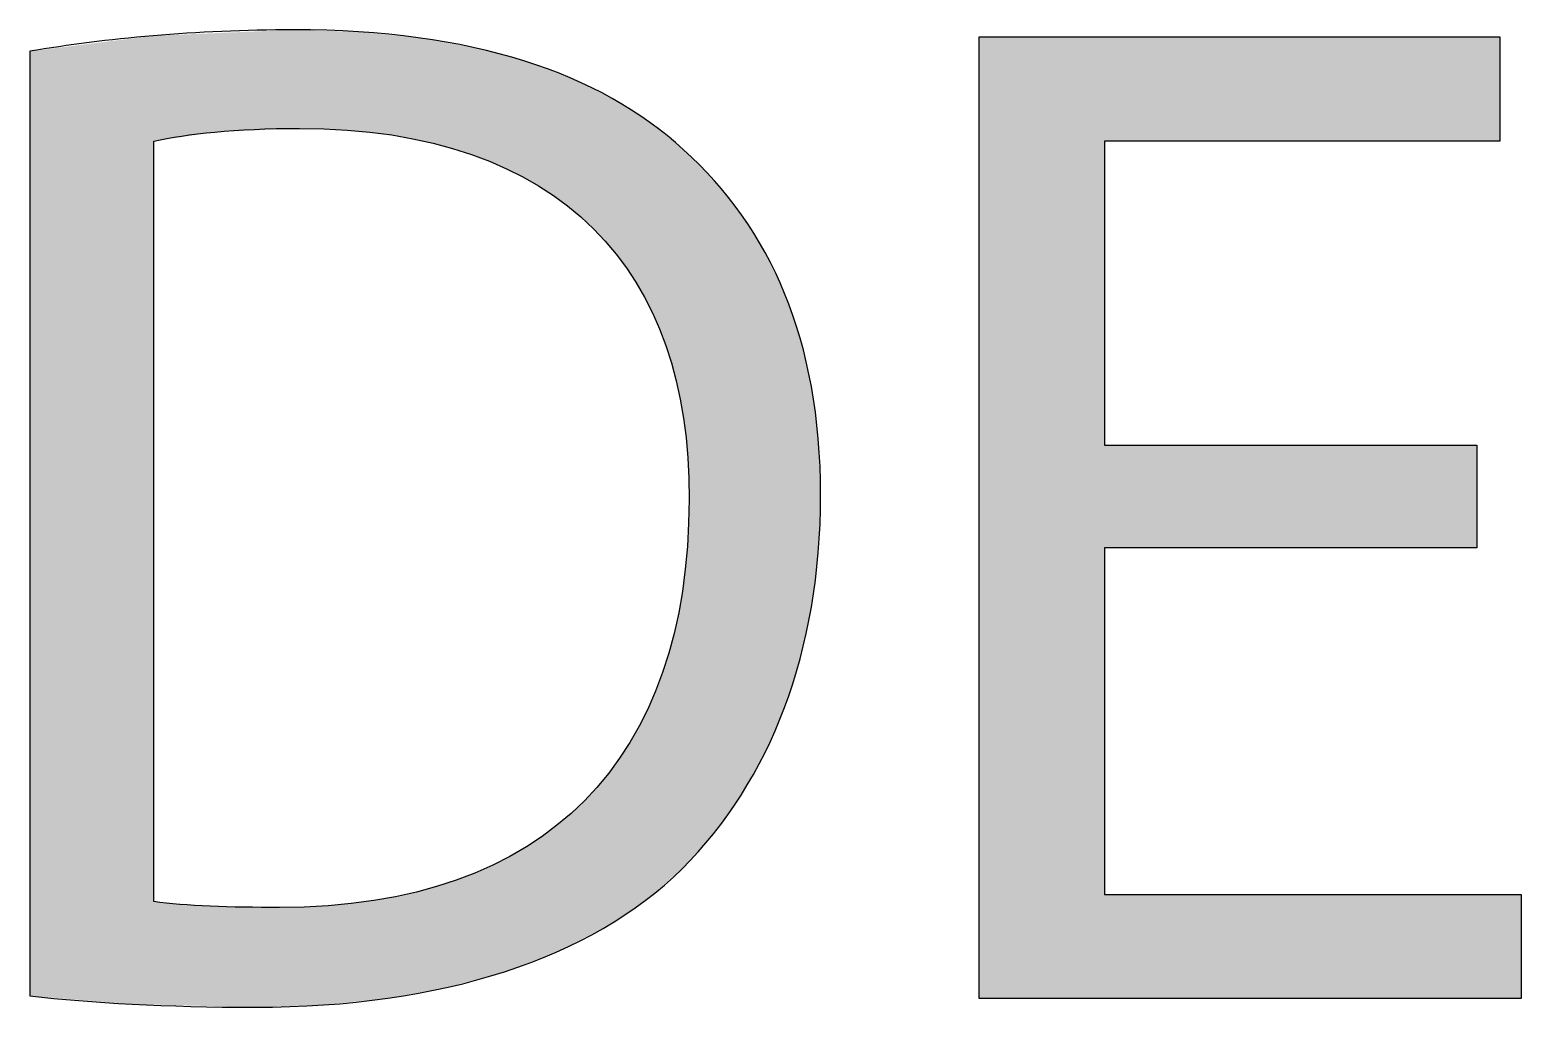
# Model space of a CAD drawing. Extents: x 0 to 360, y -268 to 0.
# Drawn here: x 191.257 to 194.39, y -194.018 to -191.964 of the extents above; entities that cross this region are included whole.
import ezdxf

# ---------------------------------------------------------------- set-up
doc = ezdxf.new("R2010")
doc.units = 0
doc.layers.add('LAYER_1', color=7, linetype='CONTINUOUS')

# ---------------------------------------------------------------- blocks, each defined once
blk = doc.blocks.new('*U302')
at = {"layer": 'LAYER_1', "color": 250}
for points in [[(191.4721, -194.0116), (191.2569, -192.0095), (191.4721, -191.9824)], [(191.5161, -194.0127), (191.4721, -191.9824), (191.5161, -191.9768)], [(191.4721, -194.0116), (191.4721, -191.9824), (191.5161, -194.0127)], [(191.5161, -194.0127), (191.5161, -191.9768), (191.5173, -194.0127)], [(191.5173, -194.0127), (191.5161, -191.9768), (191.5173, -191.9768)], [(191.6358, -192.1806), (191.5173, -191.9768), (191.6358, -191.9718)], [(191.6458, -192.1791), (191.6358, -191.9718), (191.6458, -191.9713)], [(191.7302, -192.1754), (191.6458, -191.9713), (191.7302, -191.9678)], [(191.7812, -192.1732), (191.7302, -191.9678), (191.7812, -191.9656)], [(191.8115, -192.1719), (191.7812, -191.9656), (191.8115, -191.9643)], [(191.8233, -192.1714), (191.8233, -191.9647), (191.8737, -192.1732)], [(191.8737, -192.1732), (191.8737, -191.9663), (191.8833, -192.1735)], [(191.8833, -192.1735), (191.8833, -191.9666), (191.9234, -192.1749)], [(191.9234, -192.1749), (191.9234, -191.9678), (191.9471, -192.1775)], [(191.9471, -192.1775), (191.9471, -191.9685), (191.9792, -192.1811)], [(191.9792, -192.1811), (191.9792, -191.9717), (192.0091, -192.1844)], [(192.0091, -192.1844), (192.0091, -191.9746), (192.017, -192.1853)], [(192.017, -192.1853), (192.017, -191.9754), (192.0689, -192.1955)], [(192.0689, -192.1955), (192.0689, -191.9805), (192.0727, -192.1963)], [(192.0727, -192.1963), (192.0727, -191.9809), (192.104, -192.2024)], [(192.104, -192.2024), (192.104, -191.9864), (192.136, -192.2118)], [(191.2569, -193.9942), (191.2569, -192.0095), (191.4721, -194.0116)], [(192.136, -192.2118), (192.136, -191.9921), (192.1523, -192.2166)], [(192.1523, -192.2166), (192.1523, -191.9949), (192.1845, -192.2261)], [(192.1845, -192.2261), (192.1845, -192.0006), (192.1886, -192.2278)], [(192.1886, -192.2278), (192.1886, -192.0013), (192.2294, -192.2443)], [(192.2294, -192.2443), (192.2294, -192.0121), (192.254, -192.2543)], [(192.254, -192.2543), (192.254, -192.0187), (192.2584, -192.2561)], [(192.2584, -192.2561), (192.2584, -192.0198), (192.295, -192.2757)], [(192.295, -192.2757), (192.295, -192.0295), (192.3, -192.2784)], [(192.3, -192.2784), (192.3, -192.0314), (192.3257, -192.2922)], [(192.3257, -192.2922), (192.3257, -192.0409), (192.3626, -192.3178)], [(192.3626, -192.3178), (192.3626, -192.0544), (192.3642, -192.3189)], [(192.3642, -192.3189), (192.3642, -192.055), (192.3865, -192.3343)], [(192.3865, -192.3343), (192.3865, -192.0633), (192.3921, -192.3393)], [(192.3921, -192.3393), (192.3921, -192.0653), (192.4218, -192.3655)], [(192.4218, -192.3655), (192.4218, -192.0799), (192.4408, -192.3822)], [(192.4408, -192.3822), (192.4408, -192.0892), (192.4613, -192.4052)], [(192.4613, -192.4052), (192.4613, -192.0992), (192.4729, -192.4182)], [(192.4729, -192.4182), (192.4729, -192.105), (192.4802, -192.4263)], [(192.4802, -192.4263), (192.4802, -192.1085), (192.4886, -192.4357)], [(192.4886, -192.4357), (192.4886, -192.1138), (192.5174, -192.4768)], [(192.5174, -192.4768), (192.5174, -192.1321), (192.5299, -192.4946)], [(192.5299, -192.4946), (192.5299, -192.1401), (192.5497, -192.5311)], [(192.5497, -192.5311), (192.5497, -192.1527), (192.5552, -192.5412)], [(192.5552, -192.5412), (192.5552, -192.1561), (192.5595, -192.5491)], [(192.5595, -192.5491), (192.5595, -192.1589), (192.5647, -192.5586)], [(192.5647, -192.5586), (192.5647, -192.1631), (192.5862, -192.6113)], [(192.5862, -192.6113), (192.5862, -192.1806), (192.593, -192.6278)], [(192.593, -192.6278), (192.593, -192.1861), (192.6105, -192.6869)], [(192.6105, -192.6869), (192.6105, -192.2002), (192.6148, -192.7017)], [(192.6148, -192.7017), (192.6148, -192.2038), (192.6273, -192.7654)], [(192.6273, -192.7654), (192.6273, -192.2139), (192.6278, -192.7679)], [(192.6278, -192.7679), (192.6278, -192.2143), (192.6301, -192.7794)], [(192.6301, -192.7794), (192.6301, -192.2162), (192.6303, -192.7803)], [(192.6303, -192.7803), (192.6303, -192.2163), (192.6383, -192.8546)], [(192.6383, -192.8546), (192.6383, -192.2244), (192.6393, -192.8633)], [(192.6393, -192.8633), (192.6393, -192.2254), (192.6418, -192.9507)], [(192.6418, -193.711), (192.6393, -193.0235), (192.6418, -192.9507)], [(192.6383, -193.7149), (192.6303, -193.1224), (192.6383, -193.0502)], [(192.6393, -193.7139), (192.6383, -193.0502), (192.6393, -193.0235)], [(192.6273, -193.7272), (192.6148, -193.2102), (192.6273, -193.1467)], [(192.6278, -193.7266), (192.6273, -193.1467), (192.6278, -193.1442)], [(192.6301, -193.7241), (192.6278, -193.1442), (192.6301, -193.1239)], [(192.6303, -193.7239), (192.6301, -193.1239), (192.6303, -193.1224)], [(192.6148, -193.7379), (192.6105, -193.2325), (192.6148, -193.2102)], [(192.6105, -193.7417), (192.593, -193.2919), (192.6105, -193.2325)], [(192.593, -193.7568), (192.5862, -193.3149), (192.593, -193.2919)], [(192.5862, -193.7626), (192.5647, -193.3681), (192.5862, -193.3149)], [(192.5552, -193.7893), (192.5497, -193.4016), (192.5552, -193.3914)], [(192.5595, -193.7856), (192.5552, -193.3914), (192.5595, -193.3809)], [(192.5647, -193.7811), (192.5595, -193.3809), (192.5647, -193.3681)], [(192.5497, -193.794), (192.5299, -193.4387), (192.5497, -193.4016)], [(192.5299, -193.8071), (192.5174, -193.4619), (192.5299, -193.4387)], [(192.5174, -193.8153), (192.4886, -193.5036), (192.5174, -193.4619)], [(192.4802, -193.8399), (192.4729, -193.5262), (192.4802, -193.5157)], [(192.4886, -193.8344), (192.4802, -193.5157), (192.4886, -193.5036)], [(192.4613, -193.8524), (192.4408, -193.5627), (192.4613, -193.5394)], [(192.4729, -193.8447), (192.4613, -193.5394), (192.4729, -193.5262)], [(192.4218, -193.8724), (192.3921, -193.6108), (192.4218, -193.5842)], [(192.4408, -193.8628), (192.4218, -193.5842), (192.4408, -193.5627)], [(192.3865, -193.8902), (192.3642, -193.6358), (192.3865, -193.6159)], [(192.3921, -193.8874), (192.3865, -193.6159), (192.3921, -193.6108)], [(192.3626, -193.9023), (192.3257, -193.6629), (192.3626, -193.637)], [(192.3642, -193.9015), (192.3626, -193.637), (192.3642, -193.6358)], [(192.3257, -193.9163), (192.3, -193.681), (192.3257, -193.6629)], [(192.254, -193.9435), (192.2294, -193.7195), (192.254, -193.706)], [(192.2584, -193.9418), (192.254, -193.706), (192.2584, -193.7036)], [(192.295, -193.928), (192.2584, -193.7036), (192.295, -193.6837)], [(192.3, -193.926), (192.295, -193.6837), (192.3, -193.681)], [(192.1845, -193.9625), (192.1523, -193.7512), (192.1845, -193.7379)], [(192.1886, -193.9614), (192.1845, -193.7379), (192.1886, -193.7363)], [(192.2294, -193.9502), (192.1886, -193.7363), (192.2294, -193.7195)], [(192.104, -193.9817), (192.0727, -193.775), (192.104, -193.7656)], [(192.136, -193.9758), (192.104, -193.7656), (192.136, -193.7561)], [(192.1523, -193.9714), (192.136, -193.7561), (192.1523, -193.7512)], [(191.5173, -194.0127), (191.5173, -193.7961), (191.6358, -194.0156)], [(191.8737, -194.0132), (191.8233, -193.807), (191.8737, -193.8052)], [(191.8833, -194.0122), (191.8737, -193.8052), (191.8833, -193.8049)], [(191.9234, -194.008), (191.8833, -193.8049), (191.9234, -193.8003)], [(191.9471, -194.0056), (191.9234, -193.8003), (191.9471, -193.7977)], [(191.9792, -194.0022), (191.9471, -193.7977), (191.9792, -193.794)], [(192.0091, -193.9991), (191.9792, -193.794), (192.0091, -193.7881)], [(192.017, -193.9977), (192.0091, -193.7881), (192.017, -193.7865)], [(192.0689, -193.9881), (192.017, -193.7865), (192.0689, -193.7761)], [(192.0727, -193.9875), (192.0689, -193.7761), (192.0727, -193.775)], [(191.6358, -194.0156), (191.6358, -193.8058), (191.6458, -194.0159)], [(191.6458, -194.0159), (191.6458, -193.806), (191.7302, -194.018)], [(191.8115, -194.0153), (191.7812, -193.8085), (191.8115, -193.8074)], [(191.8233, -194.0149), (191.8115, -193.8074), (191.8233, -193.807)]]:
    blk.add_solid(points, dxfattribs=at)
at = {"layer": 'LAYER_1', "color": 250, "extrusion": (0, 0, -1)}
for points in [[(-191.5173, -192.1983), (-191.5173, -191.9768), (-191.6358, -192.1806)], [(-191.6358, -192.1806), (-191.6358, -191.9718), (-191.6458, -192.1791)], [(-191.6458, -192.1791), (-191.6458, -191.9713), (-191.7302, -192.1754)], [(-191.7302, -192.1754), (-191.7302, -191.9678), (-191.7812, -192.1732)], [(-191.7812, -192.1732), (-191.7812, -191.9656), (-191.8115, -192.1719)], [(-191.8115, -192.1719), (-191.8115, -191.9643), (-191.8233, -192.1714)], [(-191.8233, -192.1714), (-191.8115, -191.9643), (-191.8233, -191.9647)], [(-191.8737, -192.1732), (-191.8233, -191.9647), (-191.8737, -191.9663)], [(-191.8833, -192.1735), (-191.8737, -191.9663), (-191.8833, -191.9666)], [(-191.9234, -192.1749), (-191.8833, -191.9666), (-191.9234, -191.9678)], [(-191.9471, -192.1775), (-191.9234, -191.9678), (-191.9471, -191.9685)], [(-191.9792, -192.1811), (-191.9471, -191.9685), (-191.9792, -191.9717)], [(-192.0091, -192.1844), (-191.9792, -191.9717), (-192.0091, -191.9746)], [(-192.017, -192.1853), (-192.0091, -191.9746), (-192.017, -191.9754)], [(-192.0689, -192.1955), (-192.017, -191.9754), (-192.0689, -191.9805)], [(-192.0727, -192.1963), (-192.0689, -191.9805), (-192.0727, -191.9809)], [(-192.104, -192.2024), (-192.0727, -191.9809), (-192.104, -191.9864)], [(-192.136, -192.2118), (-192.104, -191.9864), (-192.136, -191.9921)], [(-192.1523, -192.2166), (-192.136, -191.9921), (-192.1523, -191.9949)], [(-192.1845, -192.2261), (-192.1523, -191.9949), (-192.1845, -192.0006)], [(-192.1886, -192.2278), (-192.1845, -192.0006), (-192.1886, -192.0013)], [(-192.2294, -192.2443), (-192.1886, -192.0013), (-192.2294, -192.0121)], [(-192.254, -192.2543), (-192.2294, -192.0121), (-192.254, -192.0187)], [(-192.2584, -192.2561), (-192.254, -192.0187), (-192.2584, -192.0198)], [(-192.295, -192.2757), (-192.2584, -192.0198), (-192.295, -192.0295)], [(-192.3, -192.2784), (-192.295, -192.0295), (-192.3, -192.0314)], [(-192.3257, -192.2922), (-192.3, -192.0314), (-192.3257, -192.0409)], [(-192.3626, -192.3178), (-192.3257, -192.0409), (-192.3626, -192.0544)], [(-192.3642, -192.3189), (-192.3626, -192.0544), (-192.3642, -192.055)], [(-192.3865, -192.3343), (-192.3642, -192.055), (-192.3865, -192.0633)], [(-192.3921, -192.3393), (-192.3865, -192.0633), (-192.3921, -192.0653)], [(-192.4218, -192.3655), (-192.3921, -192.0653), (-192.4218, -192.0799)], [(-192.4408, -192.3822), (-192.4218, -192.0799), (-192.4408, -192.0892)], [(-192.4613, -192.4052), (-192.4408, -192.0892), (-192.4613, -192.0992)], [(-192.4729, -192.4182), (-192.4613, -192.0992), (-192.4729, -192.105)], [(-192.4802, -192.4263), (-192.4729, -192.105), (-192.4802, -192.1085)], [(-192.4886, -192.4357), (-192.4802, -192.1085), (-192.4886, -192.1138)], [(-192.5174, -192.4768), (-192.4886, -192.1138), (-192.5174, -192.1321)], [(-192.5299, -192.4946), (-192.5174, -192.1321), (-192.5299, -192.1401)], [(-192.5497, -192.5311), (-192.5299, -192.1401), (-192.5497, -192.1527)], [(-192.5552, -192.5412), (-192.5497, -192.1527), (-192.5552, -192.1561)], [(-192.5595, -192.5491), (-192.5552, -192.1561), (-192.5595, -192.1589)], [(-192.5647, -192.5586), (-192.5595, -192.1589), (-192.5647, -192.1631)], [(-192.5862, -192.6113), (-192.5647, -192.1631), (-192.5862, -192.1806)], [(-192.593, -192.6278), (-192.5862, -192.1806), (-192.593, -192.1861)], [(-192.6105, -192.6869), (-192.593, -192.1861), (-192.6105, -192.2002)], [(-192.6148, -192.7017), (-192.6105, -192.2002), (-192.6148, -192.2038)], [(-192.6273, -192.7654), (-192.6148, -192.2038), (-192.6273, -192.2139)], [(-192.6278, -192.7679), (-192.6273, -192.2139), (-192.6278, -192.2143)], [(-192.6301, -192.7794), (-192.6278, -192.2143), (-192.6301, -192.2162)], [(-192.6303, -192.7803), (-192.6301, -192.2162), (-192.6303, -192.2163)], [(-192.6383, -192.8546), (-192.6303, -192.2163), (-192.6383, -192.2244)], [(-192.6393, -192.8633), (-192.6383, -192.2244), (-192.6393, -192.2254)], [(-192.6418, -192.9507), (-192.6393, -192.2254), (-192.6418, -192.228)], [(-192.6418, -193.711), (-192.6418, -192.228), (-192.6931, -193.6537)], [(-192.6931, -193.6537), (-192.6418, -192.228), (-192.6931, -192.2795)], [(-192.6931, -193.6537), (-192.6931, -192.2795), (-192.6949, -193.6511)], [(-192.6949, -193.6511), (-192.6931, -192.2795), (-192.6949, -192.2813)], [(-192.6949, -193.6511), (-192.6949, -192.2813), (-192.751, -193.5725)], [(-192.751, -193.5725), (-192.6949, -192.2813), (-192.751, -192.3518)], [(-192.751, -193.5725), (-192.751, -192.3518), (-192.7521, -193.5705)], [(-192.7521, -193.5705), (-192.751, -192.3518), (-192.7521, -192.3532)], [(-192.7521, -193.5705), (-192.7521, -192.3532), (-192.8008, -193.4841)], [(-192.8008, -193.4841), (-192.7521, -192.3532), (-192.8008, -192.4311)], [(-192.8008, -193.4841), (-192.8008, -192.4311), (-192.8015, -193.4825)], [(-192.8015, -193.4825), (-192.8008, -192.4311), (-192.8015, -192.4321)], [(-192.8015, -193.4825), (-192.8015, -192.4321), (-192.8422, -193.3886)], [(-192.8422, -193.3886), (-192.8015, -192.4321), (-192.8422, -192.5176)], [(-192.8422, -193.3886), (-192.8422, -192.5176), (-192.8426, -193.3875)], [(-192.8426, -193.3875), (-192.8422, -192.5176), (-192.8426, -192.5184)], [(-192.8426, -193.3875), (-192.8426, -192.5184), (-192.875, -193.2863)], [(-192.875, -193.2863), (-192.8426, -192.5184), (-192.875, -192.6117)], [(-192.875, -193.2863), (-192.875, -192.6117), (-192.8751, -193.2857)], [(-192.8751, -193.2857), (-192.875, -192.6117), (-192.8751, -192.6121)], [(-192.8751, -193.2857), (-192.8751, -192.6121), (-192.8987, -193.1776)], [(-192.8987, -193.1776), (-192.8751, -192.6121), (-192.8987, -192.7136)], [(-192.8987, -193.1776), (-192.8987, -192.7136), (-192.8988, -193.1772)], [(-192.8988, -193.1772), (-192.8987, -192.7136), (-192.8988, -192.7138)], [(-192.8988, -193.1772), (-192.8988, -192.7138), (-192.9132, -193.0626)], [(-192.9132, -193.0626), (-192.8988, -192.7138), (-192.9132, -192.8235)], [(-192.9132, -193.0626), (-192.9132, -192.8235), (-192.9132, -193.0625)], [(-192.9132, -193.0625), (-192.9132, -192.8235), (-192.9132, -192.8235)], [(-192.9132, -193.0625), (-192.9132, -192.8235), (-192.9181, -192.9417)], [(-192.6383, -193.7149), (-192.6383, -193.0502), (-192.6393, -193.7139)], [(-192.6393, -193.7139), (-192.6393, -193.0235), (-192.6418, -193.711)], [(-192.6273, -193.7272), (-192.6273, -193.1467), (-192.6278, -193.7266)], [(-192.6278, -193.7266), (-192.6278, -193.1442), (-192.6301, -193.7241)], [(-192.6301, -193.7241), (-192.6301, -193.1239), (-192.6303, -193.7239)], [(-192.6303, -193.7239), (-192.6303, -193.1224), (-192.6383, -193.7149)], [(-192.6148, -193.7379), (-192.6148, -193.2102), (-192.6273, -193.7272)], [(-192.6105, -193.7417), (-192.6105, -193.2325), (-192.6148, -193.7379)], [(-192.593, -193.7568), (-192.593, -193.2919), (-192.6105, -193.7417)], [(-192.5862, -193.7626), (-192.5862, -193.3149), (-192.593, -193.7568)], [(-192.5552, -193.7893), (-192.5552, -193.3914), (-192.5595, -193.7856)], [(-192.5595, -193.7856), (-192.5595, -193.3809), (-192.5647, -193.7811)], [(-192.5647, -193.7811), (-192.5647, -193.3681), (-192.5862, -193.7626)], [(-192.5497, -193.794), (-192.5497, -193.4016), (-192.5552, -193.7893)], [(-192.5299, -193.8071), (-192.5299, -193.4387), (-192.5497, -193.794)], [(-192.5174, -193.8153), (-192.5174, -193.4619), (-192.5299, -193.8071)], [(-192.4802, -193.8399), (-192.4802, -193.5157), (-192.4886, -193.8344)], [(-192.4886, -193.8344), (-192.4886, -193.5036), (-192.5174, -193.8153)], [(-192.4613, -193.8524), (-192.4613, -193.5394), (-192.4729, -193.8447)], [(-192.4729, -193.8447), (-192.4729, -193.5262), (-192.4802, -193.8399)], [(-192.4218, -193.8724), (-192.4218, -193.5842), (-192.4408, -193.8628)], [(-192.4408, -193.8628), (-192.4408, -193.5627), (-192.4613, -193.8524)], [(-192.3865, -193.8902), (-192.3865, -193.6159), (-192.3921, -193.8874)], [(-192.3921, -193.8874), (-192.3921, -193.6108), (-192.4218, -193.8724)], [(-192.3626, -193.9023), (-192.3626, -193.637), (-192.3642, -193.9015)], [(-192.3642, -193.9015), (-192.3642, -193.6358), (-192.3865, -193.8902)], [(-192.3257, -193.9163), (-192.3257, -193.6629), (-192.3626, -193.9023)], [(-192.254, -193.9435), (-192.254, -193.706), (-192.2584, -193.9418)], [(-192.2584, -193.9418), (-192.2584, -193.7036), (-192.295, -193.928)], [(-192.295, -193.928), (-192.295, -193.6837), (-192.3, -193.926)], [(-192.3, -193.926), (-192.3, -193.681), (-192.3257, -193.9163)], [(-192.1845, -193.9625), (-192.1845, -193.7379), (-192.1886, -193.9614)], [(-192.1886, -193.9614), (-192.1886, -193.7363), (-192.2294, -193.9502)], [(-192.2294, -193.9502), (-192.2294, -193.7195), (-192.254, -193.9435)], [(-192.104, -193.9817), (-192.104, -193.7656), (-192.136, -193.9758)], [(-192.136, -193.9758), (-192.136, -193.7561), (-192.1523, -193.9714)], [(-192.1523, -193.9714), (-192.1523, -193.7512), (-192.1845, -193.9625)], [(-191.6358, -194.0156), (-191.5173, -193.7961), (-191.6358, -193.8058)], [(-191.8737, -194.0132), (-191.8737, -193.8052), (-191.8833, -194.0122)], [(-191.8833, -194.0122), (-191.8833, -193.8049), (-191.9234, -194.008)], [(-191.9234, -194.008), (-191.9234, -193.8003), (-191.9471, -194.0056)], [(-191.9471, -194.0056), (-191.9471, -193.7977), (-191.9792, -194.0022)], [(-191.9792, -194.0022), (-191.9792, -193.794), (-192.0091, -193.9991)], [(-192.0091, -193.9991), (-192.0091, -193.7881), (-192.017, -193.9977)], [(-192.017, -193.9977), (-192.017, -193.7865), (-192.0689, -193.9881)], [(-192.0689, -193.9881), (-192.0689, -193.7761), (-192.0727, -193.9875)], [(-192.0727, -193.9875), (-192.0727, -193.775), (-192.104, -193.9817)], [(-191.6458, -194.0159), (-191.6358, -193.8058), (-191.6458, -193.806)], [(-191.7302, -194.018), (-191.6458, -193.806), (-191.7302, -193.8075)], [(-191.7302, -194.018), (-191.7302, -193.8075), (-191.7812, -194.0163)], [(-191.7812, -194.0163), (-191.7302, -193.8075), (-191.7812, -193.8085)], [(-191.7812, -194.0163), (-191.7812, -193.8085), (-191.8115, -194.0153)], [(-191.8115, -194.0153), (-191.8115, -193.8074), (-191.8233, -194.0149)], [(-191.8233, -194.0149), (-191.8233, -193.807), (-191.8737, -194.0132)]]:
    blk.add_solid(points, dxfattribs=at)
blk = doc.blocks.new('*U303')
at = {"layer": 'LAYER_1', "color": 250, "extrusion": (0, 0, -1)}
for points in [[(-193.2509, -194), (-193.2509, -191.9792), (-193.5148, -194)], [(-193.5148, -194), (-193.2509, -191.9792), (-193.5148, -191.9792)], [(-194.2968, -192.1983), (-194.2968, -191.9792), (-194.3451, -192.1983)], [(-194.3451, -192.1983), (-194.2968, -191.9792), (-194.3451, -191.9792)], [(-194.2968, -194), (-194.2968, -193.7813), (-194.3451, -194)], [(-194.3451, -194), (-194.2968, -193.7813), (-194.3451, -193.7813)], [(-194.3451, -194), (-194.3451, -193.7813), (-194.3899, -194)], [(-194.3899, -194), (-194.3451, -193.7813), (-194.3899, -193.7813)]]:
    blk.add_solid(points, dxfattribs=at)
at = {"layer": 'LAYER_1', "color": 250}
for points in [[(193.5148, -192.1983), (193.5148, -191.9792), (194.2968, -192.1983)], [(194.2968, -192.1983), (193.5148, -191.9792), (194.2968, -191.9792)], [(193.5148, -193.0526), (193.5148, -192.837), (194.2968, -193.0526)], [(194.2968, -193.0526), (193.5148, -192.837), (194.2968, -192.837)], [(193.5148, -194), (193.5148, -193.7813), (194.2968, -194)], [(194.2968, -194), (193.5148, -193.7813), (194.2968, -193.7813)]]:
    blk.add_solid(points, dxfattribs=at)
blk = doc.blocks.new('BLOCK_35')
at = {"layer": 'LAYER_1'}
blk.add_lwpolyline([(194.2968, -193.0526), (193.5148, -193.0526), (193.5148, -193.7813), (194.3899, -193.7813), (194.3899, -194), (193.2509, -194), (193.2509, -191.9792), (194.3451, -191.9792), (194.3451, -192.1983), (193.5148, -192.1983), (193.5148, -192.837), (194.2968, -192.837), (194.2968, -193.0526)], dxfattribs=at)
for points, knots in [([(191.2569, -192.0095), (191.4154, -191.9826), (191.6048, -191.9643), (191.8115, -191.9643), (192.1864, -191.9643), (192.453, -192.0543), (192.6301, -192.2162), (192.8127, -192.3812), (192.9181, -192.6151), (192.9181, -192.9417), (192.9181, -193.2718), (192.8127, -193.5415), (192.6273, -193.7272), (192.4351, -193.9163), (192.123, -194.018), (191.7302, -194.018), (191.5415, -194.018), (191.3885, -194.009), (191.2569, -193.9942), (191.2569, -193.9942), (191.2569, -192.0095), (191.2569, -192.0095)], [0, 0, 0, 0, 1, 1, 1, 2, 2, 2, 3, 3, 3, 4, 4, 4, 5, 5, 5, 6, 6, 6, 7, 7, 7, 7]), ([(191.5173, -193.7961), (191.5835, -193.8054), (191.6793, -193.8085), (191.7812, -193.8085), (192.3421, -193.8085), (192.6418, -193.4964), (192.6418, -192.9507), (192.6453, -192.4739), (192.3752, -192.1714), (191.8233, -192.1714), (191.6882, -192.1714), (191.5869, -192.1831), (191.5173, -192.1983), (191.5173, -192.1983), (191.5173, -193.7961), (191.5173, -193.7961)], [0, 0, 0, 0, 1, 1, 1, 2, 2, 2, 3, 3, 3, 4, 4, 4, 5, 5, 5, 5])]:
    blk.add_open_spline(points, degree=3, knots=knots, dxfattribs=at)
at = {"layer": 'LAYER_1', "color": 250}
for name in ['*U302', '*U303']:
    blk.add_blockref(name, (0, 0), dxfattribs=at)
blk = doc.blocks.new('BLOCK_20')
at = {"layer": 'LAYER_1'}
blk.add_blockref('BLOCK_35', (0, 0), dxfattribs=at)
blk = doc.blocks.new('BLOCK_17')
at = {"layer": 'LAYER_1'}
blk.add_blockref('BLOCK_20', (0, 0), dxfattribs=at)

msp = doc.modelspace()

# ---------------------------------------------------------------- block references
at = {"layer": 'LAYER_1'}
msp.add_blockref('BLOCK_17', (0, 0), dxfattribs=at)

doc.saveas('drawing.dxf')
